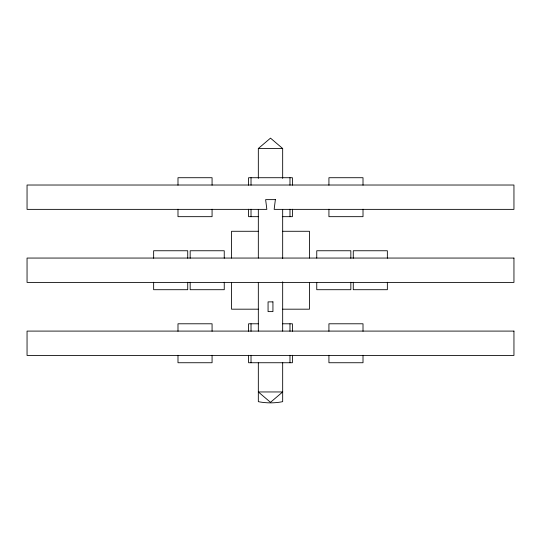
<?xml version="1.0" encoding="UTF-8"?>
<svg xmlns="http://www.w3.org/2000/svg" width="541" height="541" viewBox="0 0 541 541"><rect width="100%" height="100%" fill="white"/><g stroke="black" fill="none" stroke-linecap="round" stroke-linejoin="round"><path stroke-width="0.81" d="M258.327 178.381L258.327 148.505L270.5 138.138L282.673 148.505L282.673 178.381M258.327 148.505L282.673 148.505M258.699 216.671L248.59 216.671L248.59 209.211M282.301 216.671L292.411 216.671L292.411 209.211M258.355 231.278L231.548 231.278L231.548 258.084M282.645 231.278L309.452 231.278L309.452 258.084M258.355 309.182L231.548 309.182L231.548 282.375M282.645 309.182L309.452 309.182L309.452 282.375M258.483 323.788L248.59 323.788L248.59 331.248M282.517 323.788L292.411 323.788L292.411 331.248M387.356 258.213L387.356 250.754L353.273 250.754L353.273 258.213M387.356 282.246L387.356 289.705L353.273 289.705L353.273 282.246M363.011 185.178L363.011 177.719L328.928 177.719L328.928 185.178M363.011 209.211L363.011 216.671L328.928 216.671L328.928 209.211M363.011 331.248L363.011 323.788L328.928 323.788L328.928 331.248M363.011 355.281L363.011 362.74L328.928 362.74L328.928 355.281M350.838 258.213L350.838 250.754L316.755 250.754L316.755 258.057M350.838 282.246L350.838 289.705L316.755 289.705L316.755 282.402M292.411 185.178L292.411 177.719L248.59 177.719L248.59 185.178M292.411 355.281L292.411 362.74L248.59 362.74L248.59 355.281M289.976 177.719L289.976 185.178M289.976 209.211L289.976 216.671M289.976 323.788L289.976 331.248M289.976 355.281L289.976 362.74M282.673 209.367L282.673 258.645M282.673 281.787L282.673 331.092M282.673 362.382L282.673 401.659A31.648 15.601 0 0 1 258.327 401.659L258.327 362.91M258.327 209.367L258.327 258.057M258.327 282.402L258.327 331.092M251.024 177.719L251.024 185.178M251.024 209.211L251.024 216.671M251.024 323.788L251.024 331.248M251.024 355.281L251.024 362.74M224.245 258.213L224.245 250.754L190.161 250.754L190.161 258.213M224.245 282.246L224.245 289.705L190.161 289.705L190.161 282.246M212.072 185.178L212.072 177.719L177.989 177.719L177.989 185.178M212.072 209.211L212.072 216.671L177.989 216.671L177.989 209.211M212.072 331.248L212.072 323.788L177.989 323.788L177.989 331.248M212.072 355.281L212.072 362.74L177.989 362.74L177.989 355.281M187.727 258.213L187.727 250.754L153.644 250.754L153.644 258.213M187.727 282.246L187.727 289.705L153.644 289.705L153.644 282.246M275.369 199.629L274.152 209.367L513.95 209.367L513.95 185.022L27.05 185.022L27.05 209.367L266.848 209.367L265.631 199.629L275.369 199.629M282.673 391.955L270.5 402.321L258.327 391.955L282.673 391.955M513.95 258.057L27.05 258.057L27.05 282.402L513.95 282.402L513.95 258.057M272.935 301.878L268.065 301.878L268.065 311.616L272.935 311.616L272.935 301.878M513.95 331.092L27.05 331.092L27.05 355.437L513.95 355.437L513.95 331.092"/></g></svg>
